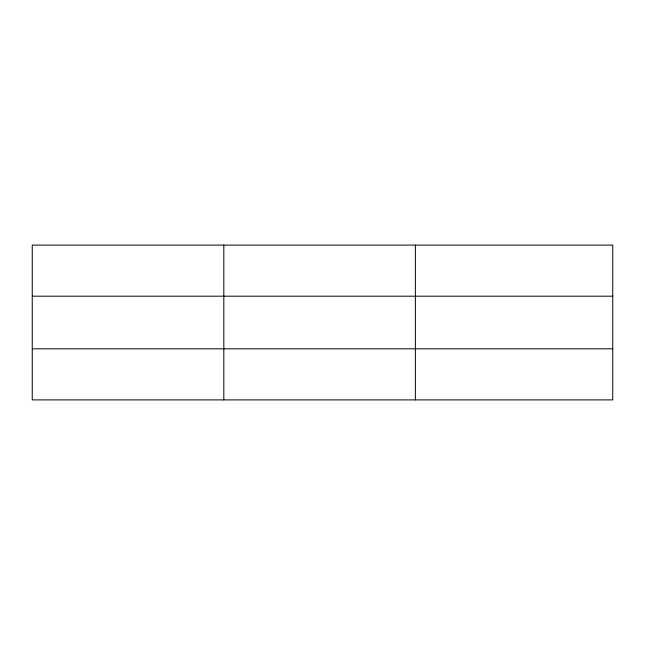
<?xml version="1.0" encoding="UTF-8"?>
<svg xmlns="http://www.w3.org/2000/svg" width="645" height="645" viewBox="0 0 645 645"><rect width="100%" height="100%" fill="white"/><g stroke="black" fill="none" stroke-linecap="round" stroke-linejoin="round"><path stroke-width="0.97" d="M223.815 245.1L223.815 399.9M415.38 245.1L415.38 399.9M612.75 348.816L612.75 399.9L32.25 399.9L32.25 245.1L612.75 245.1L612.75 348.816L32.25 348.816M32.25 296.184L612.75 296.184"/></g></svg>
